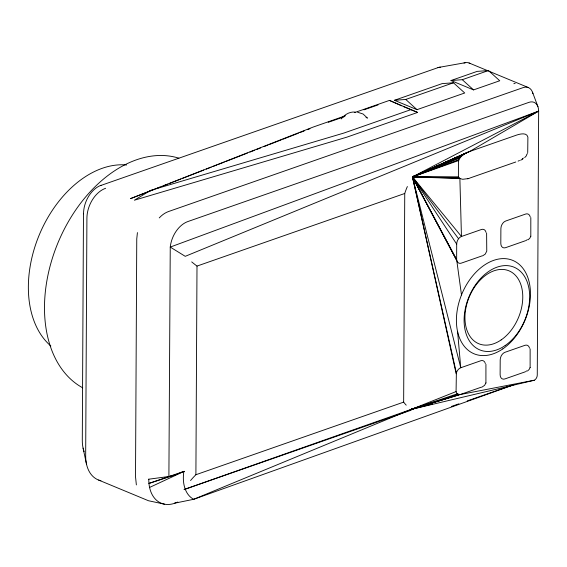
<?xml version="1.0" encoding="UTF-8"?>
<svg xmlns="http://www.w3.org/2000/svg" width="567" height="567" viewBox="0 0 567 567"><rect width="100%" height="100%" fill="white"/><g stroke="black" fill="none" stroke-linecap="round" stroke-linejoin="round"><path stroke-width="0.85" d="M83.477 213.809L82.293 440.276A34.296 23.19 -67.5 0 0 84.107 451.679M148.703 479.207L168.895 476.507L170.249 247.077A24.147 16.323 -67.5 0 1 187.89 221.541L529.061 102.315A13.176 8.909 -67.5 0 1 538.65 111.125L537.268 374.978A4.607 3.119 -67.5 0 1 534.312 380.23L411.259 409.381L184.013 489.569L411.259 410.154L411.259 409.381L456.074 391.577L456.371 372.966A6.464 4.373 -67.5 0 1 460.765 367.749L480.752 360.761A6.464 4.373 -67.5 0 1 484.842 362.32M190.555 480.54A57.005 40.774 -47.4 0 1 195.898 474.728L196.997 266.086A57.005 10.057 32 0 1 191.703 261.904M406.22 405.171A57.005 10.057 32 0 1 403.654 402.123L404.746 193.482A57.005 40.774 -47.4 0 1 407.368 186.536M527.714 152.629L527.891 137.115C526.885 132.274 520.102 133.932 516.764 135.038L469.66 151.495C465.131 153.331 459.476 156.095 458.476 161.368L458.398 176.075L458.767 177.492L459.88 178.541L461.453 236.482A6.464 4.373 -67.5 0 0 456.69 244.115L456.648 259.587L461.488 294.953M137.427 232.598L136.76 238.884L135.513 476.67L136.364 484.92M183.85 471.631L184.112 471.333L183.85 471.631A32.751 21.936 -68.3 0 0 193.708 499.293L514.12 384.653M485.919 382.994L485.926 364.305M530.804 236.283L530.818 217.593M530.117 367.551L530.131 348.861M530.832 236.212L529.805 238.232L528.146 239.763M485.94 382.923L484.565 385.362L481.851 387.183M530.145 367.48L529.124 369.5L527.459 371.024M527.423 153.501L526.304 155.33M526.318 155.897L524.695 157.591M341.228 118.928C344.658 114.612 349.541 111.501 355.211 112.082M522.207 158.944L523.419 158.087M520.612 160.277L522.809 159.022M456.371 372.966L412.478 176.918L538.65 111.125L170.249 247.077L185.239 256.327L538.65 111.125L469.66 151.495L412.478 176.918L456.166 373.773M149.539 487.464L184.112 471.333L148.901 483.445L174.664 475.054L183.899 471.411M518.082 161.134L519.514 160.482M457.597 331.709L460.765 367.749L412.478 176.918L468.207 152.055M481.922 255.887A6.464 4.373 -67.5 0 1 481.305 256.156L461.311 263.138A6.464 4.373 -67.5 0 1 456.959 260.983L412.478 176.918L466.776 152.707M456.761 260.31L412.478 176.918L465.394 153.444M456.648 259.587L412.478 176.918L464.082 154.245M456.69 244.115L412.478 176.918L462.863 155.103M482.538 255.915L485.253 254.101L486.762 251.11L486.614 233.044M458.561 238.728L412.478 176.918L461.765 156.003M485.997 232.328A6.464 4.373 -67.5 0 0 481.44 229.5L461.453 236.482L412.478 176.918L460.801 156.924M534.312 380.23L460.007 394.568L457.286 393.824L411.259 409.381L193.708 499.293L174.501 503.22L177.847 502.05M468.066 178.612L462.736 179.292L459.88 178.541L412.478 176.918L459.986 157.86M154.408 189.314L130.545 198.613L313.083 127.093L345.452 115.781M156.06 188.676L160.17 187.067M163.466 185.785L167.577 184.183M169.221 183.545L173.339 181.936M174.983 181.298L180.745 179.052M182.39 178.414L203.787 170.072M206.26 169.115L211.193 167.187M212.845 166.549L216.955 164.94M218.607 164.302L224.362 162.056M226.013 161.418L247.41 153.076M249.877 152.112L254.817 150.191M256.461 149.553L260.579 147.944M263.868 146.662L267.985 145.06M269.63 144.422L281.154 139.929M282.798 139.291L298.433 133.195M300.078 132.55L304.195 130.949M307.484 129.666L309.958 128.709M459.235 178.066L412.478 176.918L458.859 159.688M458.767 177.492L412.478 176.918L458.575 160.56M101.061 185.388L437.922 67.664M354.581 112.585L389.437 100.409L417.588 112.436L346.806 137.179L134.379 200.208L150.609 190.399L343.928 133.039L411.33 109.488M328.222 122.323L343.992 116.809M363.922 109.849L378.033 104.916M394.426 100.295L442.132 83.625L453.451 82.782L464.72 92.988L417.007 109.665L394.426 100.295L405.745 99.452L453.451 82.782M450.971 80.535L477.152 71.385L488.471 70.542L499.74 80.755L473.551 89.905L450.971 80.535L462.289 79.692L488.471 70.542M196.997 266.086L404.746 193.482M469.526 178.151L515.793 161.985M525.51 240.706L505.516 247.694A6.464 4.373 -67.5 0 1 500.81 243.371L500.888 228.664A6.464 4.373 -67.5 0 1 505.658 221.038L525.644 214.05A6.464 4.373 -67.5 0 1 530.195 216.877M195.898 474.728L403.654 402.123M451.325 406.475L458.852 403.846M467.215 400.926L512.377 385.142M432.614 403.945L411.259 409.381L458.264 394.434M481.234 387.155A6.464 4.373 -67.5 0 1 480.618 387.417L460.624 394.405L411.259 409.381L458.816 394.582M411.259 409.381L459.405 394.632M513.83 83.718L515.155 83.363M168.895 476.507L174.664 475.054M467.711 178.782L469.029 178.463M439.17 67.331L465.309 62.689M412.478 176.918L458.49 176.826M357.607 112.245L363.086 114.002L367.437 118.106L366.006 117.326M164.572 504.176L148.483 500.739L98.637 480.065M528.295 87.516L469.051 62.98M401.627 105.816L389.437 100.409M403.222 106.483L417.588 112.436M462.289 79.692L473.551 89.905M405.745 99.452L417.007 109.665M532.519 92.215L537.941 106.716M83.087 448.136L86.524 464.245M105.625 188.279A25.359 17.145 -67.5 0 0 86.914 218.21L85.674 455.996A35.799 24.204 -67.5 0 0 100.919 480.745M83.547 213.787A23.991 16.223 -67.5 0 1 101.061 185.296M174.501 503.326A35.622 24.083 -67.5 0 1 148.781 479.179M159.249 217.912A24.927 16.854 -67.5 0 1 168.463 211.555L523.284 87.559A13.771 9.313 -67.5 0 1 532.916 93.661M50.839 345.99A100.366 67.863 -67.5 0 1 39.392 234.603A100.366 67.863 -67.5 0 1 126.618 164.983M457.286 393.824A6.464 4.373 -67.5 0 1 456.074 391.577M463.983 63.043A13.835 9.355 -67.5 0 1 470.142 63.525M437.922 67.615A13.091 8.852 -67.5 0 1 440.396 67.189M82.718 387.821A124.74 84.348 -67.5 0 1 58.21 242.244A124.74 84.348 -67.5 0 1 178.903 158.2M527.324 239.621A6.464 4.373 -67.5 0 1 526.126 240.443M485.111 362.923A6.464 4.373 -67.5 0 1 485.309 363.596M529.507 348.145A6.464 4.373 -67.5 0 0 524.957 345.317L504.97 352.298A6.464 4.373 -67.5 0 0 500.2 359.932L500.122 374.638A6.464 4.373 -67.5 0 0 504.828 378.954L524.822 371.973A6.464 4.373 -67.5 0 0 525.439 371.704M526.637 370.882A6.464 4.373 -67.5 0 1 526.048 371.342M505.169 345.544A44.758 30.264 -67.5 0 0 520.23 271.175A44.758 30.264 -67.5 0 0 465.266 308.902A44.758 30.264 -67.5 0 0 505.169 345.544M501.157 339.916A39.47 26.692 -67.5 0 0 514.439 274.329A39.47 26.692 -67.5 0 0 465.975 307.597A39.47 26.692 -67.5 0 0 501.157 339.916M502.787 348.903A50.555 34.183 -67.5 0 0 519.804 264.909A50.555 34.183 -67.5 0 0 457.725 307.512A50.555 34.183 -67.5 0 0 502.787 348.903"/></g></svg>
